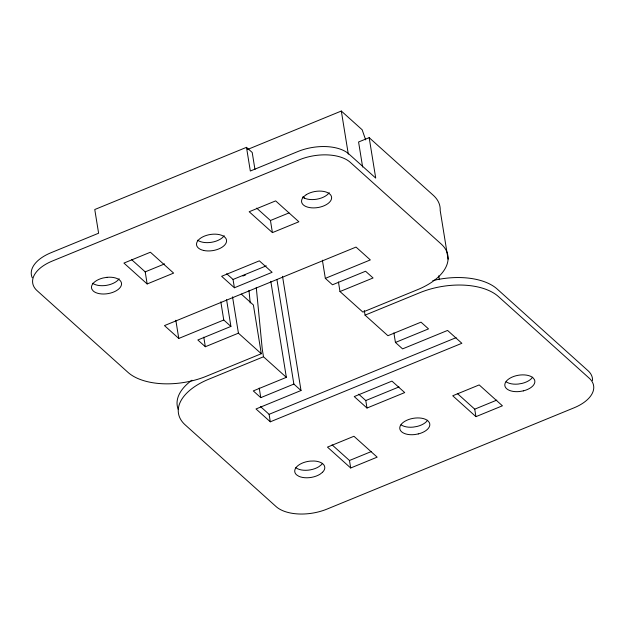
<?xml version="1.0" encoding="UTF-8"?>
<svg xmlns="http://www.w3.org/2000/svg" width="625" height="625" viewBox="0 0 625 625"><rect width="100%" height="100%" fill="white"/><g stroke="black" fill="none" stroke-linecap="round" stroke-linejoin="round"><path stroke-width="0.94" d="M254.969 169.531L252.203 152.469L246.484 147.336L94.766 209.523L98.609 233.219L50.969 252.742A37.945 20.391 -9.2 0 0 32.258 277.75M247.43 149.523L341.32 111.039L362.156 129.766L365.656 139.883M448.07 259.156L440.18 210.414A58.438 31.398 -9.2 0 0 433.242 195.25L369.172 137.656L358.578 141.992L362.633 167.023M131.406 259.461L145.203 271.859L164.609 263.906M256.664 208.125L270.453 220.516L288.977 212.922M147.156 283.961L173.625 273.109L150.398 252.227L123.93 263.078L147.156 283.961L145.203 271.859M272.414 232.617L298.875 221.766L275.648 200.883L249.18 211.734L272.414 232.617L270.453 220.516M226.672 273.727L233.047 279.461L266.273 265.844M242.891 276.039L245.602 274.93M234.391 287.766L272.109 272.305L259.352 260.844L221.633 276.297L234.391 287.766L233.047 279.461M322.391 260.211L325.336 278.367L370.328 259.922L356.031 247.078L164.477 325.594L178.773 338.445L223.766 320L230.914 326.422L197.836 339.984L205.336 346.734L238.422 333.172L261.289 353.727L206.438 376.211A58.438 31.398 -9.2 0 1 127.977 372.359L37.094 290.672A37.945 20.391 -9.2 0 1 52.312 261.047L299.312 159.805A37.945 20.391 -9.2 0 1 350.258 162.305L441.141 243.992A58.438 31.398 -9.2 0 1 417.711 289.609L362.859 312.094L339.984 291.539L338.438 281.977M339.984 291.539L373.07 277.977L365.562 271.234L332.477 284.789L325.336 278.367M393.875 332.859L395.43 342.453L402.578 348.883L447.57 330.438L461.867 343.289L270.312 421.805L256.016 408.961L301.016 390.516L293.867 384.086L260.781 397.648L253.281 390.906L286.359 377.344L263.492 356.781L208.641 379.266A58.438 31.398 -9.2 0 0 185.203 424.891L276.086 506.578A37.945 20.391 -9.2 0 0 327.039 509.078L574.031 407.828A37.945 20.391 -9.2 0 0 589.25 378.211L498.367 296.516A58.438 31.398 -9.2 0 0 419.906 292.664L365.055 315.148L364.297 310.469M395.43 342.453L428.516 328.898L421.008 322.148L387.922 335.711L365.055 315.148M260.523 406.602L269.102 414.313L456.133 337.648M358.695 394.18L365.781 400.547L399.008 386.93M366.992 408.039L404.711 392.578L391.953 381.109L354.234 396.57L366.992 408.039L365.781 400.547M332.062 444.844L349.484 460.5L371.539 451.461M457.312 393.5L474.734 409.164L496.789 400.117M350.695 467.992L377.164 457.148L353.938 436.266L327.469 447.117L350.695 467.992L349.484 460.5M475.945 416.656L502.414 405.805L479.188 384.922L452.719 395.773L475.945 416.656L474.734 409.164M295.781 467.625L297.617 468.797A15.18 8.156 -9.2 0 0 318.875 466.695L321.352 464.75A15.18 8.156 -9.2 0 0 322.531 463.328M303.094 196.844L304.547 198.148M241.242 294.062L253.398 304.984L261.289 353.727M438.727 275.836L439.352 279.68M369.172 137.656L375.719 178.094L348.914 154A37.945 20.391 -9.2 0 0 297.961 151.5L250.328 171.023L246.484 147.336M341.32 111.039L348.305 154.156M282.516 276.289L301.016 390.516M276.922 279.461L293.867 384.086M270.812 281.359L286.359 377.344M263.492 356.781L262.273 349.297L256.266 287.383M269.102 414.313L270.312 421.805M259.227 388.055L260.781 397.648M232.539 296.852L238.422 333.172M226.578 299.664L230.914 326.422M220.828 301.844L223.766 320M203.789 337.172L205.336 346.734M175.836 320.281L178.773 338.445M248.984 290.367L250.211 302.945M592.539 380.562A37.945 20.391 -9.2 0 0 588.031 370.719L497.156 289.023A58.438 31.398 -9.2 0 0 432.812 280.617M178.242 409.43A58.438 31.398 -9.2 0 1 191.93 380.219M532.609 377.219A15.18 8.156 -9.2 0 1 522.102 383.391L518.195 384.062A15.18 8.156 -9.2 0 1 506.062 381.742M427.57 420.273A15.18 8.156 -9.2 0 1 417.062 426.453L413.156 427.117A15.18 8.156 -9.2 0 1 401.023 424.805M224.187 235.68A15.18 8.156 -9.2 0 1 211.742 242.258A15.18 8.156 -9.2 0 1 197.641 240.211M329.227 192.625A15.18 8.156 -9.2 0 1 316.781 199.203A15.18 8.156 -9.2 0 1 302.68 197.148M119.148 278.734A15.18 8.156 -9.2 0 1 106.703 285.312A15.18 8.156 -9.2 0 1 92.602 283.266M306.258 194.695L303.781 196.641A15.18 8.156 -9.2 0 0 316.156 207.773A15.18 8.156 -9.2 0 0 329.82 194.07L327.516 192.594A15.18 8.156 -9.2 0 0 306.258 194.695M322.562 472.242L320.086 474.188A15.18 8.156 -9.2 0 1 298.828 476.289L296.523 474.812A15.18 8.156 -9.2 0 1 310.188 461.109L314.062 461.008A15.18 8.156 -9.2 0 1 322.562 472.242M106.938 277.328L103.031 278A15.18 8.156 -9.2 0 0 91.875 289.18L93.273 291.031A15.18 8.156 -9.2 0 0 119.312 288.461A15.18 8.156 -9.2 0 0 106.938 277.328M523.312 390.883L519.406 391.547A15.18 8.156 -9.2 0 1 507.031 380.422A15.18 8.156 -9.2 0 1 533.07 377.852L534.469 379.695A15.18 8.156 -9.2 0 1 523.312 390.883M418.273 433.938L414.375 434.609A15.18 8.156 -9.2 0 1 401.992 423.477A15.18 8.156 -9.2 0 1 428.031 420.906L429.43 422.758A15.18 8.156 -9.2 0 1 418.273 433.938M203.664 250.461A15.18 8.156 -9.2 0 0 226.578 241.062A15.18 8.156 -9.2 0 0 204.398 236.125A15.18 8.156 -9.2 0 0 203.664 250.461"/></g></svg>
